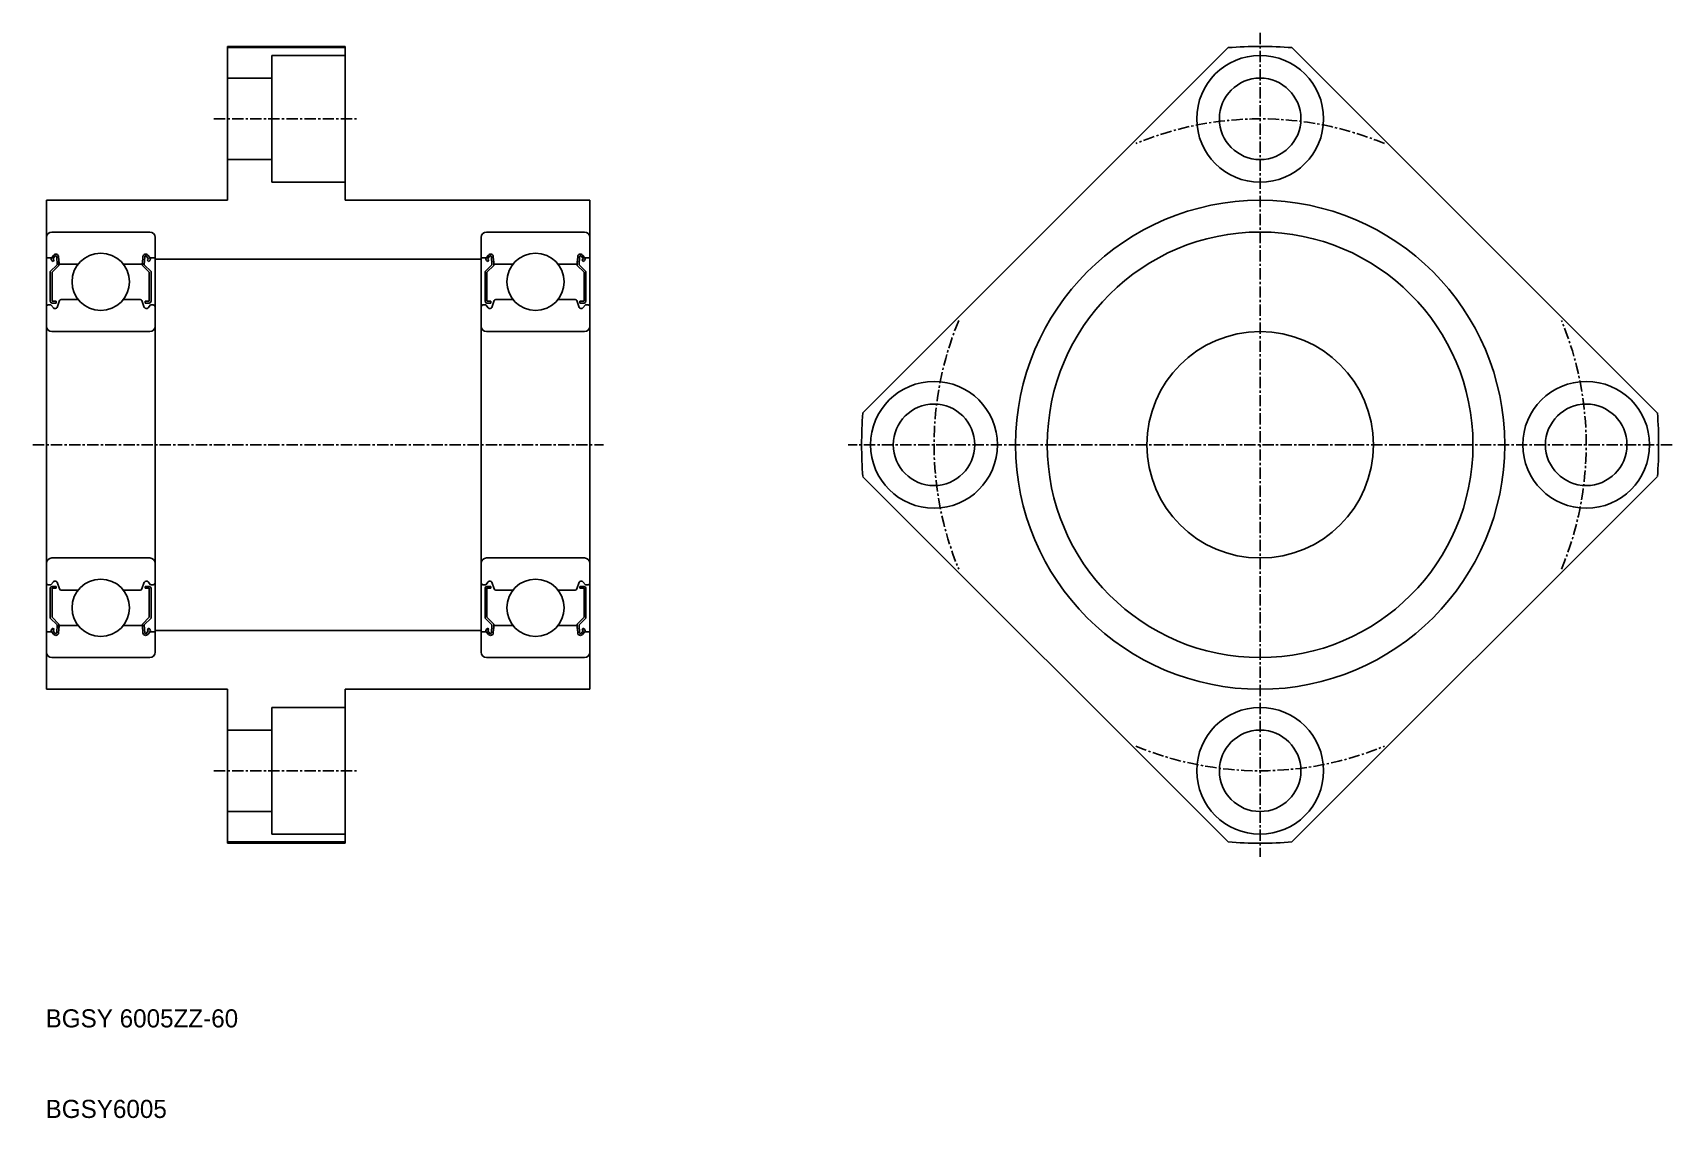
# Model space of a CAD drawing. Extents: x 137 to 318, y 61 to 181.
import ezdxf

# ---------------------------------------------------------------- set-up
doc = ezdxf.new("R2010")
doc.units = 0
doc.linetypes.add('CENTER', pattern=[2, 1.25, -0.25, 0.25, -0.25])
doc.linetypes.add('DASHED', pattern=[19.05, 12.7, -6.35])
doc.layers.get('0').update_dxf_attribs({"linetype": 'CONTINUOUS'})
doc.layers.add('CENTER', color=1, linetype='CENTER')

msp = doc.modelspace()

# ---------------------------------------------------------------- linework, layer by layer
for p, q in [((158.29, 179.48), (171.29, 179.48)), ((158.29, 162.48), (158.29, 179.48)), ((171.29, 179.34), (158.29, 179.34)), ((171.29, 179.48), (171.29, 162.48)), ((228.43, 139), (268.77, 179.34)), ((316.14, 139), (275.8, 179.34)), ((138.29, 135.48), (138.29, 162.48)), ((138.29, 162.48), (158.29, 162.48)), ((171.29, 162.48), (198.29, 162.48)), ((198.29, 162.48), (198.29, 135.48)), ((138.29, 158.38), (138.29, 112.58)), ((138.89, 158.98), (149.69, 158.98)), ((150.29, 158.38), (150.29, 112.58)), ((186.29, 158.38), (186.29, 112.58)), ((186.89, 158.98), (197.69, 158.98)), ((198.29, 158.38), (198.29, 112.58)), ((138.39, 156.13), (138.85, 156.13)), ((138.85, 156.13), (139.1, 156.43)), ((139.02, 155.72), (138.87, 155.85)), ((139, 156), (139.25, 156.3)), ((139.15, 155.87), (139, 156)), ((139.02, 155.72), (139.15, 155.87)), ((139.43, 156.24), (139.47, 155.36)), ((139.62, 156.26), (139.69, 155.52)), ((139.67, 155.75), (139.67, 155.28)), ((148.95, 156.26), (148.88, 155.52)), ((148.9, 155.75), (148.9, 155.28)), ((149.15, 156.24), (149.1, 155.36)), ((149.57, 156), (149.32, 156.3)), ((149.42, 155.87), (149.57, 156)), ((149.55, 155.72), (149.42, 155.87)), ((149.73, 156.13), (149.48, 156.43)), ((149.55, 155.72), (149.7, 155.85)), ((150.19, 156.13), (149.73, 156.13)), ((186.39, 156.13), (186.85, 156.13)), ((186.85, 156.13), (187.1, 156.43)), ((187.02, 155.72), (186.87, 155.85)), ((187, 156), (187.25, 156.3)), ((187.15, 155.87), (187, 156)), ((187.02, 155.72), (187.15, 155.87)), ((187.43, 156.24), (187.47, 155.36)), ((187.62, 156.26), (187.69, 155.52)), ((187.67, 155.75), (187.67, 155.28)), ((196.95, 156.26), (196.88, 155.52)), ((196.9, 155.75), (196.9, 155.28)), ((197.15, 156.24), (197.1, 155.36)), ((197.57, 156), (197.32, 156.3)), ((197.42, 155.87), (197.57, 156)), ((197.55, 155.72), (197.42, 155.87)), ((197.73, 156.13), (197.48, 156.43)), ((197.55, 155.72), (197.7, 155.85)), ((198.19, 156.13), (197.73, 156.13)), ((139.47, 155.36), (138.72, 154.61)), ((138.72, 154.61), (138.72, 151.33)), ((139.67, 155.28), (138.92, 154.53)), ((138.92, 154.53), (138.92, 151.33)), ((139.79, 155.43), (141.78, 155.43)), ((148.78, 155.43), (146.79, 155.43)), ((148.9, 155.28), (149.65, 154.53)), ((149.1, 155.36), (149.85, 154.61)), ((149.65, 154.53), (149.65, 151.33)), ((149.85, 154.61), (149.85, 151.33)), ((187.47, 155.36), (186.72, 154.61)), ((186.72, 154.61), (186.72, 151.33)), ((187.67, 155.28), (186.92, 154.53)), ((186.92, 154.53), (186.92, 151.33)), ((187.79, 155.43), (189.78, 155.43)), ((196.78, 155.43), (194.79, 155.43)), ((196.9, 155.28), (197.65, 154.53)), ((197.1, 155.36), (197.85, 154.61)), ((197.65, 154.53), (197.65, 151.33)), ((197.85, 154.61), (197.85, 151.33)), ((138.49, 150.93), (138.79, 150.93)), ((138.79, 150.93), (139.06, 150.6)), ((139.37, 151.33), (138.92, 151.33)), ((138.92, 151.13), (139.37, 151.13)), ((139.21, 150.53), (139.28, 150.53)), ((139.37, 151.13), (139.37, 151.33)), ((139.47, 150.66), (139.74, 151.4)), ((139.92, 151.53), (141.78, 151.53)), ((148.65, 151.53), (146.79, 151.53)), ((149.1, 150.66), (148.84, 151.4)), ((149.2, 151.13), (149.2, 151.33)), ((149.2, 151.33), (149.65, 151.33)), ((149.65, 151.13), (149.2, 151.13)), ((149.36, 150.53), (149.29, 150.53)), ((149.79, 150.93), (149.51, 150.6)), ((150.09, 150.93), (149.79, 150.93)), ((186.49, 150.93), (186.79, 150.93)), ((186.79, 150.93), (187.06, 150.6)), ((187.37, 151.33), (186.92, 151.33)), ((186.92, 151.13), (187.37, 151.13)), ((187.21, 150.53), (187.28, 150.53)), ((187.37, 151.13), (187.37, 151.33)), ((187.47, 150.66), (187.74, 151.4)), ((187.92, 151.53), (189.78, 151.53)), ((196.65, 151.53), (194.79, 151.53)), ((197.1, 150.66), (196.84, 151.4)), ((197.2, 151.13), (197.2, 151.33)), ((197.2, 151.33), (197.65, 151.33)), ((197.65, 151.13), (197.2, 151.13)), ((197.36, 150.53), (197.29, 150.53)), ((197.79, 150.93), (197.51, 150.6)), ((198.09, 150.93), (197.79, 150.93)), ((138.89, 147.98), (149.69, 147.98)), ((186.89, 147.98), (197.69, 147.98)), ((138.29, 135.48), (138.29, 108.48)), ((198.29, 108.48), (198.29, 135.48)), ((228.43, 131.96), (268.77, 91.62)), ((316.14, 131.96), (275.8, 91.62)), ((138.89, 122.98), (149.69, 122.98)), ((186.89, 122.98), (197.69, 122.98)), ((138.49, 120.03), (138.79, 120.03)), ((138.72, 116.35), (138.72, 119.63)), ((138.79, 120.03), (139.06, 120.36)), ((138.92, 119.83), (139.37, 119.83)), ((138.92, 116.43), (138.92, 119.63)), ((139.37, 119.63), (138.92, 119.63)), ((139.21, 120.43), (139.28, 120.43)), ((139.37, 119.83), (139.37, 119.63)), ((139.47, 120.3), (139.74, 119.56)), ((149.1, 120.3), (148.84, 119.56)), ((149.2, 119.83), (149.2, 119.63)), ((149.65, 119.83), (149.2, 119.83)), ((149.2, 119.63), (149.65, 119.63)), ((149.36, 120.43), (149.29, 120.43)), ((149.79, 120.03), (149.51, 120.36)), ((149.65, 116.43), (149.65, 119.63)), ((150.09, 120.03), (149.79, 120.03)), ((149.85, 116.35), (149.85, 119.63)), ((186.49, 120.03), (186.79, 120.03)), ((186.72, 116.35), (186.72, 119.63)), ((186.79, 120.03), (187.06, 120.36)), ((186.92, 119.83), (187.37, 119.83)), ((186.92, 116.43), (186.92, 119.63)), ((187.37, 119.63), (186.92, 119.63)), ((187.21, 120.43), (187.28, 120.43)), ((187.37, 119.83), (187.37, 119.63)), ((187.47, 120.3), (187.74, 119.56)), ((197.1, 120.3), (196.84, 119.56)), ((197.2, 119.83), (197.2, 119.63)), ((197.65, 119.83), (197.2, 119.83)), ((197.2, 119.63), (197.65, 119.63)), ((197.36, 120.43), (197.29, 120.43)), ((197.79, 120.03), (197.51, 120.36)), ((197.65, 116.43), (197.65, 119.63)), ((198.09, 120.03), (197.79, 120.03)), ((197.85, 116.35), (197.85, 119.63)), ((139.92, 119.43), (141.78, 119.43)), ((148.65, 119.43), (146.79, 119.43)), ((187.92, 119.43), (189.78, 119.43)), ((196.65, 119.43), (194.79, 119.43)), ((139.47, 115.6), (138.72, 116.35)), ((139.67, 115.68), (138.92, 116.43)), ((148.9, 115.68), (149.65, 116.43)), ((149.1, 115.6), (149.85, 116.35)), ((187.47, 115.6), (186.72, 116.35)), ((187.67, 115.68), (186.92, 116.43)), ((196.9, 115.68), (197.65, 116.43)), ((197.1, 115.6), (197.85, 116.35)), ((138.39, 114.83), (138.85, 114.83)), ((138.85, 114.83), (139.1, 114.53)), ((139.02, 115.24), (138.87, 115.11)), ((139.15, 115.09), (139, 114.96)), ((139, 114.96), (139.25, 114.66)), ((139.02, 115.24), (139.15, 115.09)), ((139.43, 114.72), (139.47, 115.6)), ((139.62, 114.7), (139.69, 115.44)), ((139.67, 115.21), (139.67, 115.68)), ((139.79, 115.53), (141.78, 115.53)), ((148.78, 115.53), (146.79, 115.53)), ((148.95, 114.7), (148.88, 115.44)), ((148.9, 115.21), (148.9, 115.68)), ((149.15, 114.72), (149.1, 115.6)), ((149.57, 114.96), (149.32, 114.66)), ((149.55, 115.24), (149.42, 115.09)), ((149.42, 115.09), (149.57, 114.96)), ((149.73, 114.83), (149.48, 114.53)), ((149.55, 115.24), (149.7, 115.11)), ((150.19, 114.83), (149.73, 114.83)), ((186.39, 114.83), (186.85, 114.83)), ((186.85, 114.83), (187.1, 114.53)), ((187.02, 115.24), (186.87, 115.11)), ((187.15, 115.09), (187, 114.96)), ((187, 114.96), (187.25, 114.66)), ((187.02, 115.24), (187.15, 115.09)), ((187.43, 114.72), (187.47, 115.6)), ((187.62, 114.7), (187.69, 115.44)), ((187.67, 115.21), (187.67, 115.68)), ((187.79, 115.53), (189.78, 115.53)), ((196.78, 115.53), (194.79, 115.53)), ((196.95, 114.7), (196.88, 115.44)), ((196.9, 115.21), (196.9, 115.68)), ((197.15, 114.72), (197.1, 115.6)), ((197.57, 114.96), (197.32, 114.66)), ((197.55, 115.24), (197.42, 115.09)), ((197.42, 115.09), (197.57, 114.96)), ((197.73, 114.83), (197.48, 114.53)), ((197.55, 115.24), (197.7, 115.11)), ((198.19, 114.83), (197.73, 114.83)), ((138.89, 111.98), (149.69, 111.98)), ((141.79, 111.98), (141.79, 111.98)), ((144.29, 111.98), (144.29, 111.98)), ((186.89, 111.98), (197.69, 111.98)), ((189.79, 111.98), (189.79, 111.98)), ((192.29, 111.98), (192.29, 111.98)), ((138.29, 108.48), (158.29, 108.48)), ((158.29, 108.48), (158.29, 91.48)), ((171.29, 91.48), (171.29, 108.48)), ((171.29, 108.48), (198.29, 108.48)), ((171.29, 91.62), (158.29, 91.62)), ((158.29, 91.48), (171.29, 91.48))]:
    msp.add_line(p, q)
at = {"color": 3, "linetype": 'DASHED'}
for p, q in [((171.29, 178.48), (163.19, 178.48)), ((163.19, 178.48), (163.19, 171.48)), ((163.19, 175.98), (158.29, 175.98)), ((163.19, 164.48), (163.19, 171.48)), ((163.19, 166.98), (158.29, 166.98)), ((171.29, 164.48), (163.19, 164.48)), ((171.29, 106.48), (163.19, 106.48)), ((163.19, 106.48), (163.19, 99.48)), ((163.19, 103.98), (158.29, 103.98)), ((163.19, 92.48), (163.19, 99.48)), ((163.19, 94.98), (158.29, 94.98)), ((171.29, 92.48), (163.19, 92.48))]:
    msp.add_line(p, q, dxfattribs=at)
at = {"color": 7, "linetype": 'CONTINUOUS'}
for p, q in [((150.29, 155.98), (186.29, 155.98)), ((150.29, 114.98), (186.29, 114.98))]:
    msp.add_line(p, q, dxfattribs=at)
for centre, radius in [((272.29, 171.48), 7), ((272.29, 171.48), 4.5), ((272.29, 135.48), 27), ((272.29, 135.48), 23.5), ((144.29, 153.48), 3.17), ((192.29, 153.48), 3.17), ((272.29, 135.48), 12.5), ((236.29, 135.48), 7), ((308.29, 135.48), 7), ((236.29, 135.48), 4.5), ((308.29, 135.48), 4.5), ((144.29, 117.48), 3.17), ((192.29, 117.48), 3.17), ((272.29, 99.48), 7), ((272.29, 99.48), 4.5)]:
    msp.add_circle(centre, radius)
for centre, radius, start, end in [((272.29, 135.48), 44, 85.4154, 94.5846), ((138.89, 158.38), 0.6, 90, 180), ((149.69, 158.38), 0.6, 0, 90), ((186.89, 158.38), 0.6, 90, 180), ((197.69, 158.38), 0.6, 0, 90), ((138.39, 156.23), 0.1, 180, 270), ((139, 156), 0.2, 140.0012, 230.0863), ((139.33, 156.24), 0.3, 4.9967, 140.0012), ((139.33, 156.24), 0.1, 2.8198, 140.0023), ((149.25, 156.24), 0.3, 39.9988, 175.0033), ((149.25, 156.24), 0.1, 39.9977, 177.1802), ((149.57, 156), 0.2, 309.9137, 39.9988), ((150.19, 156.23), 0.1, 270, 0), ((186.39, 156.23), 0.1, 180, 270), ((187, 156), 0.2, 140.0012, 230.0863), ((187.33, 156.24), 0.3, 4.9967, 140.0012), ((187.33, 156.24), 0.1, 2.8198, 140.0023), ((197.25, 156.24), 0.3, 39.9988, 175.0033), ((197.25, 156.24), 0.1, 39.9977, 177.1802), ((197.57, 156), 0.2, 309.9137, 39.9988), ((198.19, 156.23), 0.1, 270, 0), ((139.79, 155.53), 0.1, 184.9967, 270), ((148.78, 155.53), 0.1, 270, 355.0033), ((187.79, 155.53), 0.1, 184.9967, 270), ((196.78, 155.53), 0.1, 270, 355.0033), ((138.49, 150.73), 0.2, 90, 180), ((138.92, 151.33), 0.2, 180, 270), ((139.21, 150.73), 0.2, 219.9945, 270), ((139.28, 150.73), 0.2, 270, 339.9921), ((139.92, 151.33), 0.2, 90, 159.9921), ((148.65, 151.33), 0.2, 20.0079, 90), ((149.29, 150.73), 0.2, 200.0079, 270), ((149.36, 150.73), 0.2, 270, 320.0055), ((149.65, 151.33), 0.2, 270, 0), ((150.09, 150.73), 0.2, 0, 90), ((186.49, 150.73), 0.2, 90, 180), ((186.92, 151.33), 0.2, 180, 270), ((187.21, 150.73), 0.2, 219.9945, 270), ((187.28, 150.73), 0.2, 270, 339.9921), ((187.92, 151.33), 0.2, 90, 159.9921), ((196.65, 151.33), 0.2, 20.0079, 90), ((197.29, 150.73), 0.2, 200.0079, 270), ((197.36, 150.73), 0.2, 270, 320.0055), ((197.65, 151.33), 0.2, 270, 0), ((198.09, 150.73), 0.2, 0, 90), ((138.89, 148.58), 0.6, 180, 270), ((149.69, 148.58), 0.6, 270, 0), ((186.89, 148.58), 0.6, 180, 270), ((197.69, 148.58), 0.6, 270, 0), ((272.29, 135.48), 44, 175.4154, 184.5846), ((272.29, 135.48), 44, 355.4154, 4.5846), ((138.89, 122.38), 0.6, 90, 180), ((149.69, 122.38), 0.6, 0, 90), ((186.89, 122.38), 0.6, 90, 180), ((197.69, 122.38), 0.6, 0, 90), ((138.49, 120.23), 0.2, 180, 270), ((138.92, 119.63), 0.2, 90, 180), ((139.21, 120.23), 0.2, 90, 140.0055), ((139.28, 120.23), 0.2, 20.0079, 90), ((139.92, 119.63), 0.2, 200.0079, 270), ((148.65, 119.63), 0.2, 270, 339.9921), ((149.29, 120.23), 0.2, 90, 159.9921), ((149.36, 120.23), 0.2, 39.9945, 90), ((149.65, 119.63), 0.2, 0, 90), ((150.09, 120.23), 0.2, 270, 0), ((186.49, 120.23), 0.2, 180, 270), ((186.92, 119.63), 0.2, 90, 180), ((187.21, 120.23), 0.2, 90, 140.0055), ((187.28, 120.23), 0.2, 20.0079, 90), ((187.92, 119.63), 0.2, 200.0079, 270), ((196.65, 119.63), 0.2, 270, 339.9921), ((197.29, 120.23), 0.2, 90, 159.9921), ((197.36, 120.23), 0.2, 39.9945, 90), ((197.65, 119.63), 0.2, 0, 90), ((198.09, 120.23), 0.2, 270, 0), ((138.39, 114.73), 0.1, 90, 180), ((139, 114.96), 0.2, 129.9137, 219.9988), ((139.33, 114.73), 0.3, 219.9988, 355.0033), ((139.33, 114.73), 0.1, 219.9977, 357.1802), ((139.79, 115.43), 0.1, 90, 175.0033), ((148.78, 115.43), 0.1, 4.9967, 90), ((149.25, 114.73), 0.3, 184.9967, 320.0012), ((149.25, 114.73), 0.1, 182.8198, 320.0023), ((149.57, 114.96), 0.2, 320.0012, 50.0863), ((150.19, 114.73), 0.1, 0, 90), ((186.39, 114.73), 0.1, 90, 180), ((187, 114.96), 0.2, 129.9137, 219.9988), ((187.33, 114.73), 0.3, 219.9988, 355.0033), ((187.33, 114.73), 0.1, 219.9977, 357.1802), ((187.79, 115.43), 0.1, 90, 175.0033), ((196.78, 115.43), 0.1, 4.9967, 90), ((197.25, 114.73), 0.3, 184.9967, 320.0012), ((197.25, 114.73), 0.1, 182.8198, 320.0023), ((197.57, 114.96), 0.2, 320.0012, 50.0863), ((198.19, 114.73), 0.1, 0, 90), ((138.89, 112.58), 0.6, 180, 270), ((149.69, 112.58), 0.6, 270, 0), ((186.89, 112.58), 0.6, 180, 270), ((197.69, 112.58), 0.6, 270, 0), ((272.29, 135.48), 44, 265.4154, 274.5846)]:
    msp.add_arc(centre, radius, start, end)
at = {"layer": 'CENTER', "color": 1, "linetype": 'CENTER'}
for p, q in [((272.29, 180.98), (272.29, 89.98)), ((156.79, 171.48), (172.79, 171.48)), ((136.79, 135.48), (199.79, 135.48)), ((317.79, 135.48), (226.79, 135.48)), ((156.79, 99.48), (172.79, 99.48))]:
    msp.add_line(p, q, dxfattribs=at)
for start, end in [(67.5755, 112.4245), (157.5755, 202.4245), (337.5755, 22.4245), (247.5755, 292.4245)]:
    msp.add_arc((272.29, 135.48), 36, start, end, dxfattribs=at)

# ---------------------------------------------------------------- texts
for s, p in [('BGSY 6005ZZ-60', (138.2, 71.14)), ('BGSY6005', (138.2, 61.14))]:
    msp.add_text(s, height=2).set_placement(p)

doc.saveas('drawing.dxf')
